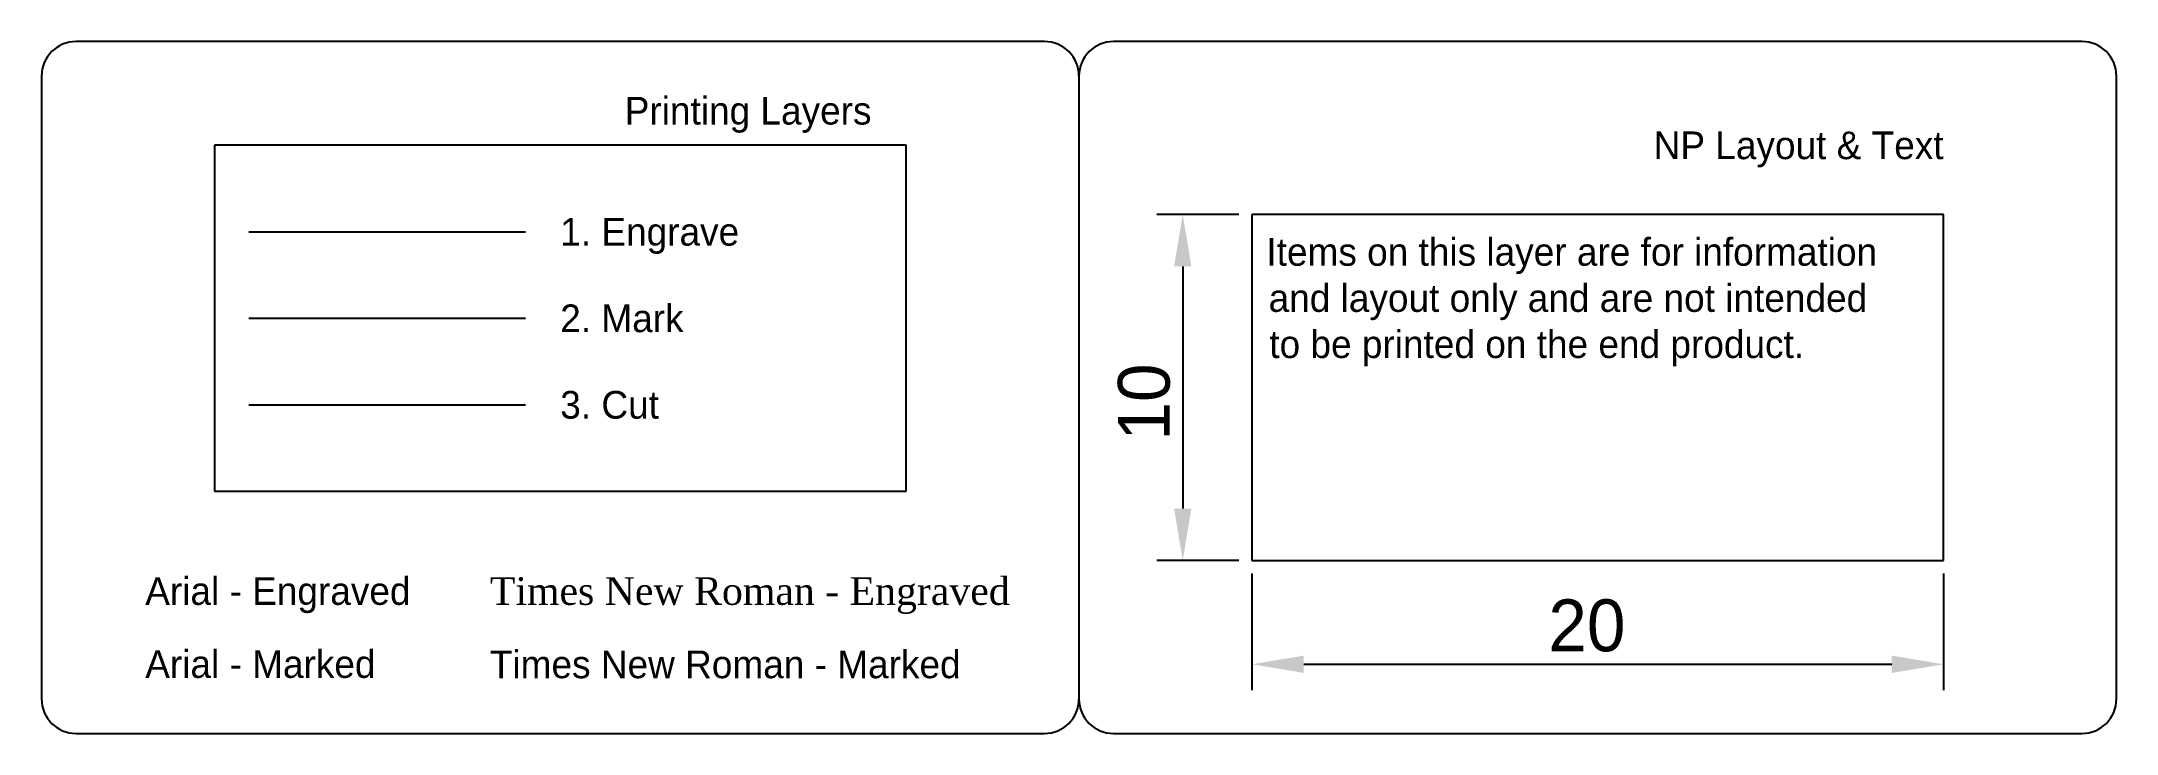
# Model space of a CAD drawing. Extents: x 0 to 60, y 0 to 20.
import ezdxf
from ezdxf.enums import TextEntityAlignment as Align

# ---------------------------------------------------------------- set-up
doc = ezdxf.new("R2010")
doc.units = 0
doc.layers.get('DEFPOINTS').update_dxf_attribs({"linetype": 'CONTINUOUS'})
for name, color, linetype in [('1__ENGRAVE', 7, 'CONTINUOUS'), ('2__MARK', 5, 'CONTINUOUS'), ('3__CUT', 1, 'CONTINUOUS'), ('4__NP_LAYOUT___TEXT', 3, 'CONTINUOUS')]:
    doc.layers.add(name, color=color, linetype=linetype)
doc.styles.add('QCADDIMTEXTSTYLE', font='SansNS')
doc.styles.add('TEXTSTYLE15', font='txt')
doc.styles.add('TEXTSTYLE16', font='txt')
doc.styles.add('TEXTSTYLE17', font='txt')
doc.styles.add('TEXTSTYLE18', font='txt')
doc.styles.add('TEXTSTYLE19', font='txt')
doc.styles.add('TEXTSTYLE20', font='txt')
doc.styles.add('TEXTSTYLE21', font='times.ttf')
doc.styles.add('TEXTSTYLE22', font='txt')
doc.styles.add('TEXTSTYLE23', font='txt')
doc.styles.add('TEXTSTYLE24', font='txt')
doc.dimstyles.new('QCADDIMSTYLE', dxfattribs={"dimtxt": 1.5, "dimasz": 1.5, "dimexe": 0.75, "dimexo": 0.375, "dimgap": 0.375, "dimtad": 1, "dimtoh": 1, "dimzin": 0, "dimcen": 0.09, "dimazin": 3, "dimtfac": 1, "dimtofl": 0, "dimtmove": 0, "dimatfit": 3})

# ---------------------------------------------------------------- blocks, each defined once
blk = doc.blocks.new('*X1')
at = {"layer": '4__NP_LAYOUT___TEXT', "linetype": 'CONTINUOUS', "style": 'TEXTSTYLE20'}
for s, p in [('Items on this layer are for information', (35.419, 13.519)), ('and layout only and are not intended', (35.483, 12.186)), ('to be printed on the end product.', (35.503, 10.852))]:
    blk.add_text(s, height=0.8, dxfattribs=at).set_placement(p)
blk = doc.blocks.new('*D2')
at = {"layer": '4__NP_LAYOUT___TEXT', "color": 0}
for p, q in [((34.625, 15), (32.25, 15)), ((33, 13.5), (33, 6.5)), ((34.625, 5), (32.25, 5))]:
    blk.add_line(p, q, dxfattribs=at)
for points in [[(33.25, 13.5), (32.75, 13.5), (33, 15)], [(32.75, 6.5), (33.25, 6.5), (33, 5)]]:
    blk.add_solid(points, dxfattribs=at)
at = {"layer": 'DEFPOINTS', "color": 0}
for p in [(35, 15), (33, 5), (35, 5)]:
    blk.add_point(p, dxfattribs=at)
at = {"layer": '4__NP_LAYOUT___TEXT', "color": 0, "linetype": 'CONTINUOUS', "style": 'QCADDIMTEXTSTYLE'}
blk.add_text('10', height=1.5, rotation=90, dxfattribs=at).set_placement((32.625, 8.464))
blk = doc.blocks.new('*D3')
at = {"layer": '4__NP_LAYOUT___TEXT', "color": 0}
for p, q in [((35, 4.625), (35, 1.25)), ((55, 4.625), (55, 1.25)), ((36.5, 2), (53.5, 2))]:
    blk.add_line(p, q, dxfattribs=at)
for points in [[(36.5, 2.25), (36.5, 1.75), (35, 2)], [(53.5, 1.75), (53.5, 2.25), (55, 2)]]:
    blk.add_solid(points, dxfattribs=at)
at = {"layer": 'DEFPOINTS', "color": 0}
for p in [(35, 5), (55, 5), (55, 2)]:
    blk.add_point(p, dxfattribs=at)
at = {"layer": '4__NP_LAYOUT___TEXT', "color": 0, "linetype": 'CONTINUOUS', "style": 'QCADDIMTEXTSTYLE'}
blk.add_text('20', height=1.5, dxfattribs=at).set_placement((43.571, 2.375))

msp = doc.modelspace()

# ---------------------------------------------------------------- linework, layer by layer
at = {"layer": '1__ENGRAVE'}
for p, q in [((25, 17), (5, 17)), ((5, 17), (5, 7)), ((25, 7), (25, 17)), ((6, 14.5), (14, 14.5)), ((5, 7), (25, 7))]:
    msp.add_line(p, q, dxfattribs=at)
at = {"layer": '2__MARK'}
for p, q in [((30, 19), (30, 1)), ((6, 12), (14, 12))]:
    msp.add_line(p, q, dxfattribs=at)
at = {"layer": '3__CUT'}
for p, q in [((29, 20), (1, 20)), ((59, 20), (31, 20)), ((0, 19), (0, 1)), ((60, 1), (60, 19)), ((6, 9.5), (14, 9.5)), ((1, 0), (29, 0)), ((31, 0), (59, 0))]:
    msp.add_line(p, q, dxfattribs=at)
for centre, start, end in [((1, 19), 90, 180), ((29, 19), 0, 90), ((31, 19), 90, 180), ((59, 19), 0, 90), ((1, 1), 180, 270), ((29, 1), 270, 0), ((31, 1), 180, 270), ((59, 1), 270, 0)]:
    msp.add_arc(centre, 1, start, end, dxfattribs=at)
at = {"layer": '4__NP_LAYOUT___TEXT'}
for p, q in [((55, 15), (35, 15)), ((35, 15), (35, 5)), ((55, 5), (55, 15)), ((35, 5), (55, 5))]:
    msp.add_line(p, q, dxfattribs=at)

# ---------------------------------------------------------------- block references
msp.add_blockref('*X1', (0, 0), dxfattribs=at)

# ---------------------------------------------------------------- texts
at = {"layer": '1__ENGRAVE'}
for s, style, p in [('1. Engrave', 'TEXTSTYLE17', (15, 14.5)), ('2. Mark', 'TEXTSTYLE18', (15, 12)), ('3. Cut', 'TEXTSTYLE19', (15, 9.5))]:
    msp.add_text(s, height=0.8, dxfattribs=dict(at, style=style)).set_placement(p, align=Align.MIDDLE_LEFT)
at = {"layer": '1__ENGRAVE', "linetype": 'CONTINUOUS'}
for s, style, p in [('Arial - Engraved', 'TEXTSTYLE23', (3, 3.7172)), ('Times New Roman - Engraved', 'TEXTSTYLE21', (12.964, 3.7173))]:
    msp.add_text(s, height=0.8, dxfattribs=dict(at, style=style)).set_placement(p)
at = {"layer": '2__MARK', "style": 'TEXTSTYLE15'}
msp.add_text('Printing Layers', height=0.8, dxfattribs=at).set_placement((24, 18), align=Align.MIDDLE_RIGHT)
at = {"layer": '2__MARK', "linetype": 'CONTINUOUS'}
for s, style, p in [('Arial - Marked', 'TEXTSTYLE24', (3, 1.6064)), ('Times New Roman - Marked', 'TEXTSTYLE22', (12.964, 1.5976))]:
    msp.add_text(s, height=0.8, dxfattribs=dict(at, style=style)).set_placement(p)
at = {"layer": '4__NP_LAYOUT___TEXT', "style": 'TEXTSTYLE16'}
msp.add_text('NP Layout & Text', height=0.8, dxfattribs=at).set_placement((55, 17), align=Align.MIDDLE_RIGHT)

# ---------------------------------------------------------------- dimensions: what is measured, and where the dimension line sits
at = {"layer": '4__NP_LAYOUT___TEXT'}
dim = msp.add_linear_dim(base=(33, 5), p1=(35, 15), p2=(35, 5), angle=90, dimstyle='QCADDIMSTYLE', override={"dimtxt": 1.5, "dimasz": 1.5, "dimexe": 0.75, "dimexo": 0.375, "dimgap": 0.375, "dimdec": 3, "dimzin": 8, "dimclrd": 0, "dimclre": 0, "dimclrt": 0, "dimadec": 1, "dimazin": 2, "dimtmove": 2, "dimfxl": 0, "dimfxlon": 0}, dxfattribs=at)
dim.commit()
dim.dimension.update_dxf_attribs({"geometry": '*D2', "text_midpoint": (31.875, 10)})
dim = msp.add_linear_dim(base=(55, 2), p1=(35, 5), p2=(55, 5), dimstyle='QCADDIMSTYLE', override={"dimtxt": 1.5, "dimasz": 1.5, "dimexe": 0.75, "dimexo": 0.375, "dimgap": 0.375, "dimdec": 3, "dimzin": 8, "dimclrd": 0, "dimclre": 0, "dimclrt": 0, "dimadec": 1, "dimazin": 2, "dimtmove": 2, "dimfxl": 0, "dimfxlon": 0}, dxfattribs=at)
dim.commit()
dim.dimension.update_dxf_attribs({"geometry": '*D3', "text_midpoint": (45, 3.125)})

doc.saveas('drawing.dxf')
